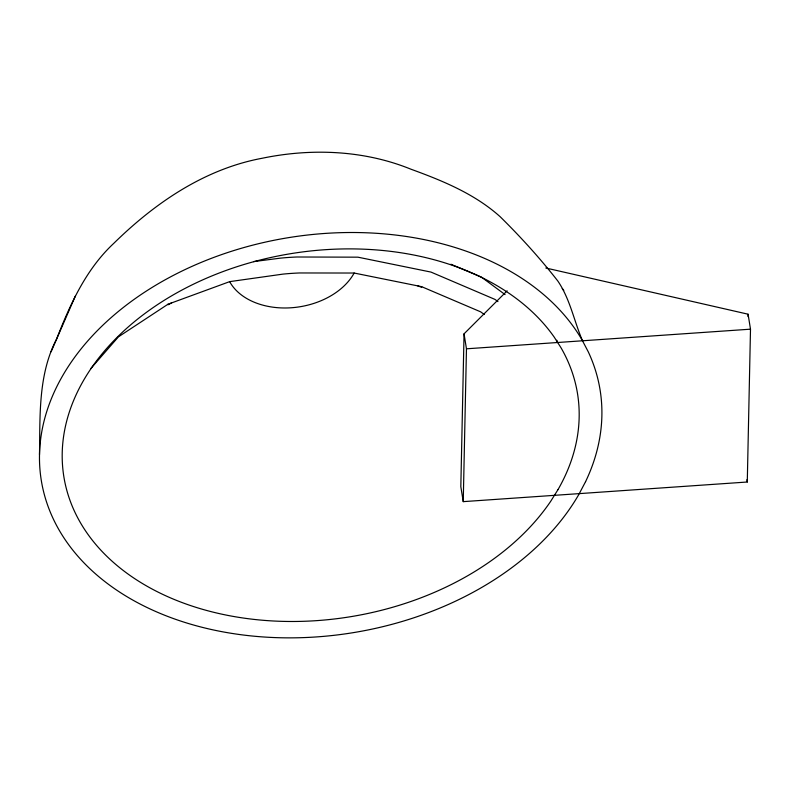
<?xml version="1.0" encoding="UTF-8"?>
<svg xmlns="http://www.w3.org/2000/svg" width="790" height="790" viewBox="0 0 790 790"><rect width="100%" height="100%" fill="white"/><g stroke="black" fill="none" stroke-linecap="round" stroke-linejoin="round"><path stroke-width="1.19" d="M507.111 290.839L464.046 333.834L460.827 486.67L463.246 501.64L747.281 482.009L750.5 329.173L748.081 314.203L545.811 267.998M463.246 501.64L466.465 348.805L464.046 333.834M748.021 316.593L748.081 314.203M39.5 454.615C40.152 415.817 38.068 374.746 56.534 339.177C70.103 304.417 85.942 269.272 113.74 243.389C154.899 202.971 204.59 168.951 262.221 158.247C311.487 148.046 364.131 150.139 411.027 169.238C442.696 180.752 474.721 193.886 500.129 216.687C520.63 236.872 540.113 258.35 557.829 281.023C570.064 298.946 574.044 320.997 582.497 340.786M417.732 285.881L421.722 286.711L421.584 287.244L417.732 285.881L354.137 273.034L299.608 272.965A195.94 137.401 1.2 0 0 282.988 274.11L229.683 281.635L167.974 304.239L118.421 336.846L90.662 368.752M75.277 296.171L51.113 351.738M354.137 273.034L353.693 273.863A67.338 47.617 -9.2 0 1 291.273 307.764A67.338 47.617 -9.2 0 1 230.088 282.405L229.683 281.635M171.608 302.886L168.082 304.762L167.974 304.239M253.521 261.618L280.401 258.142A195.94 137.401 1.2 0 1 297.02 256.997L357.919 257.175L430.994 272.086L494.975 299.41L497.947 301.602M466.465 348.805L750.5 329.173M450.902 264.225L481.456 277.132L505.077 294.591M421.722 286.711L480.616 311.823L484.31 314.509M562.253 288.557L563.793 290.374M556.812 340.243L557.651 342.505M746.906 479.708L747.281 482.009M585.587 481.633L578.853 494.431A283.037 200.137 -9.2 0 1 146.14 607.066A283.037 200.137 -9.2 0 1 152.885 286.958A283.037 200.137 -9.2 0 1 582.102 340.026L588.323 351.935A283.037 200.137 -9.2 0 1 585.587 481.633M557.987 489.642L550.778 501.186A260.167 183.961 -9.2 0 1 155.857 590.989A260.167 183.961 -9.2 0 1 161.96 301.74A260.167 183.961 -9.2 0 1 554.234 337.142L560.979 347.719A260.167 183.961 -9.2 0 1 557.987 489.642"/></g></svg>
